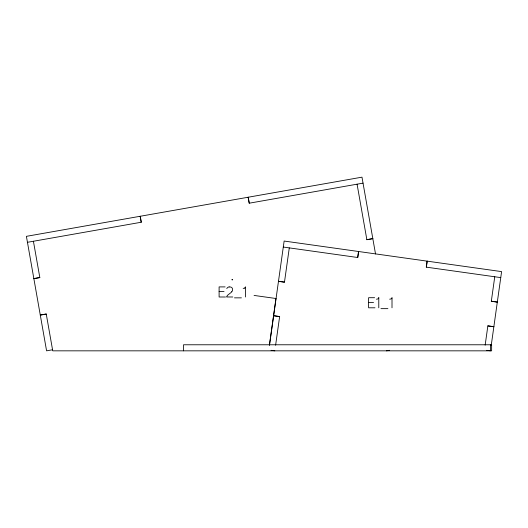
<?xml version="1.0" encoding="UTF-8"?>
<svg xmlns="http://www.w3.org/2000/svg" width="528" height="528" viewBox="0 0 528 528"><rect width="100%" height="100%" fill="white"/><g stroke="black" fill="none" stroke-linecap="round" stroke-linejoin="round"><path stroke-width="0.79" d="M269.405 345.154L275.906 298.874M269.511 345.101L284.137 241.045L501.6 271.61L491.258 345.22M275.609 345.246L279.649 316.523L273.649 315.678M289.291 247.889L284.467 282.203L278.467 281.365M357.68 257.499L358.525 251.5M358.624 251.519L357.779 257.519L283.292 247.045M427.112 261.142L426.268 267.142L500.755 277.609M426.367 267.155L427.211 261.155M485.146 345.18L487.865 325.829L493.865 326.667M494.756 276.764L491.311 301.297L497.31 302.141M226.783 288.618L227.146 288.037A2.831 2.831 0 0 1 228.716 287.008L229.159 286.928M27.449 242.306L141.299 222.229L140.25 216.262M363.04 183.13L249.19 203.207L248.134 197.241M33.845 278.56L39.811 277.51M33.865 278.665L39.831 277.609L33.416 241.25M366.848 239.633L372.814 238.583M372.834 238.682L366.868 239.732L357.073 184.186M40.273 315.018L46.24 313.969L52.741 350.836L491.641 350.836L491.641 344.777L183.526 344.777L183.526 350.836M40.293 315.117L46.259 314.068M52.556 349.78L46.589 350.836L26.4 236.339L361.984 177.164L375.527 253.981M386.456 350.836L389.44 350.308M225.113 286.902L219.107 286.902L219.107 297L225.482 297M219.107 291.595L224.044 291.595M374.609 297.706L368.61 297.706L368.61 307.798L374.986 307.798M234.472 297.851L241.421 297.851M368.61 302.392L373.54 302.392M380.959 308.649L387.908 308.649M232.795 296.987L226.637 296.974A4.323 4.323 0 0 1 227.997 294.901L230.023 293.324A13.279 13.279 0 0 0 231.851 291.74M491.324 301.198L497.323 302.042M278.48 281.259L284.48 282.104M487.846 325.928L493.845 326.773M254.06 295.429L276.058 298.518M273.629 315.777L279.629 316.622M486.717 350.308L490.466 350.836L490.466 344.777M271.075 350.308L274.824 350.836M248.233 197.221L249.289 203.188M140.151 216.282L141.2 222.248M392.007 307.798L392.007 297.686A1.439 1.439 0 0 1 391.129 298.848A3.907 3.907 0 0 1 389.657 299.178M378.781 297.686L378.781 307.798M245.52 297L245.52 286.889A1.439 1.439 0 0 1 244.649 288.05M231.759 291.647A2.858 2.858 0 0 0 231.805 287.595A3.478 3.478 0 0 0 229.165 286.981M244.636 288.024A3.907 3.907 0 0 1 243.17 288.374M378.8 297.693A1.439 1.439 0 0 1 377.903 298.848A3.907 3.907 0 0 1 376.431 299.178M232.624 279.741L232.003 279.781L232.624 279.741"/></g></svg>
